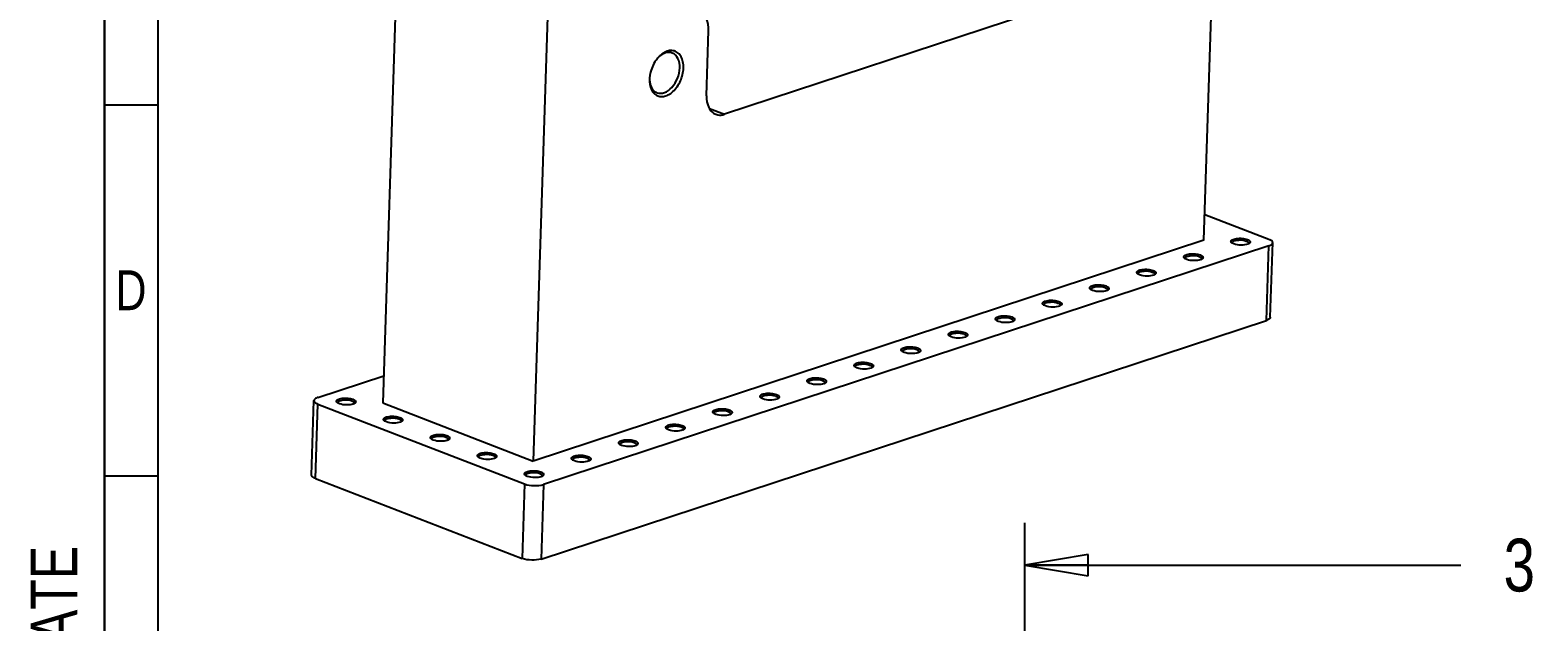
# Model space of a CAD drawing. Header units: inches. Extents: x 0.1 to 16.4, y 0 to 11.6.
# Drawn here: x 0.055 to 4.48, y 6.593 to 8.344 of the extents above; entities that cross this region are included whole.
import ezdxf

# ---------------------------------------------------------------- set-up
doc = ezdxf.new("R2010")
doc.units = ezdxf.units.IN
doc.header["$LTSCALE"] = 0.909449
doc.header["$MEASUREMENT"] = 0
doc.layers.get('0').update_dxf_attribs({"linetype": 'CONTINUOUS'})
doc.styles.get("Standard").update_dxf_attribs({"font": 'txt', "width": 0.8})
doc.dimstyles.new('DIMSTYLE_1', dxfattribs={"dimtxt": 0.15625, "dimasz": 0.1875, "dimexe": 0.125, "dimexo": 0.0625, "dimgap": 0.078125, "dimtad": 0, "dimtih": 1, "dimtoh": 1, "dimlfac": 5, "dimzin": 4, "dimdsep": 46, "dimtxsty": 'Standard', "dimblk": 'CLOSED', "dimblk1": 'CLOSED', "dimblk2": 'CLOSED', "dimcen": 0.09, "dimadec": 0, "dimazin": 0, "dimtp": 0.01, "dimtm": 0.01, "dimtfac": 1, "dimtofl": 0, "dimtmove": 0, "dimatfit": 3, "dimldrblk": 'CLOSED', "dimfxl": 1, "dimtolj": 1, "dimtzin": 4, "dimarcsym": 0})

# ---------------------------------------------------------------- blocks, each defined once
blk = doc.blocks.new('_CLOSED')
at = {"color": 0, "linetype": 'ByBlock'}
for p, q in [((0, 0), (-1, 0.167)), ((-1, 0.167), (-1, -0.167)), ((-1, -0.167), (0, 0)), ((-1, 0), (0, 0))]:
    blk.add_line(p, q, dxfattribs=at)
blk = doc.blocks.new('*D23')
at = {"color": 2, "linetype": 'Continuous', "transparency": 16777216}
for p, q in [((2.9977, 2.6587), (2.9977, 6.8841)), ((6.108, 2.6587), (6.108, 6.8841)), ((2.9977, 6.7591), (4.2872, 6.7591)), ((6.108, 6.7591), (4.8185, 6.7591))]:
    blk.add_line(p, q, dxfattribs=at)
at = {"color": 2, "linetype": 'Continuous', "transparency": 16777216, "xscale": 0.1875, "yscale": 0.1875, "zscale": 0.1875, "rotation": 180}
blk.add_blockref('_CLOSED', (2.9977, 6.7591), dxfattribs=at)
at = {"color": 2, "linetype": 'Continuous', "transparency": 16777216, "xscale": 0.1875, "yscale": 0.1875, "zscale": 0.1875}
blk.add_blockref('_CLOSED', (6.108, 6.7591), dxfattribs=at)
at = {"color": 2, "linetype": 'Continuous', "transparency": 16777216, "insert": (4.5529, 6.8373), "char_height": 0.15625, "width": 0.375, "attachment_point": 2, "line_spacing_factor": 0.9}
blk.add_mtext('395', dxfattribs=at)
blk = doc.blocks.new('*T35')
at = {"color": 2, "linetype": 'Continuous'}
for p, q in [((0, 0), (0.1575, 0)), ((0, 0), (0, -10.9843)), ((0.1575, 0), (0.1575, -10.9843)), ((0, -1.0984), (0.1575, -1.0984)), ((0, -2.1969), (0.1575, -2.1969)), ((0, -3.2953), (0.1575, -3.2953)), ((0, -4.3937), (0.1575, -4.3937)), ((0, -5.4921), (0.1575, -5.4921)), ((0, -6.5906), (0.1575, -6.5906)), ((0, -7.689), (0.1575, -7.689)), ((0, -8.7874), (0.1575, -8.7874)), ((0, -9.8858), (0.1575, -9.8858)), ((0, -10.9843), (0.1575, -10.9843))]:
    blk.add_line(p, q, dxfattribs=at)
at = {"color": 2, "linetype": 'Continuous', "char_height": 0.1181, "width": 0.188976, "attachment_point": 2, "line_spacing_factor": 0.9}
for s, insert in [('A', (0.0787, -0.4902)), ('B', (0.0787, -1.5886)), ('C', (0.0787, -2.687)), ('D', (0.0787, -3.7854)), ('E', (0.0787, -4.8839)), ('F', (0.0787, -5.9823)), ('G', (0.0787, -7.0807)), ('H', (0.0787, -8.1791)), ('J', (0.0787, -9.2776)), ('K', (0.0787, -10.376))]:
    blk.add_mtext(s, dxfattribs=dict(at, insert=insert))

msp = doc.modelspace()

# ---------------------------------------------------------------- linework, layer by layer
at = {"color": 7, "linetype": 'Continuous'}
for p, q in [((0.2756, 0.4331), (0.2756, 11.4173)), ((3.527, 7.7206), (3.6237, 10.7411)), ((1.1956, 10.2599), (1.0988, 7.2393)), ((1.6403, 10.0879), (1.5436, 7.0673)), ((3.0153, 8.3919), (2.1096, 8.0936)), ((2.0563, 8.1488), (2.0624, 8.3415)), ((1.8877, 8.1977), (1.8877, 8.1953)), ((2.065, 8.1109), (2.1096, 8.0936)), ((3.5294, 7.7974), (3.719, 7.7241)), ((3.527, 7.7206), (1.5436, 7.0673)), ((3.7189, 7.7042), (1.574, 6.9977)), ((3.6116, 7.7117), (3.6098, 7.7129)), ((3.6154, 7.7099), (3.6116, 7.7117)), ((3.6615, 7.7118), (3.6587, 7.71)), ((3.7119, 7.4837), (3.7189, 7.7042)), ((3.7234, 7.4932), (3.7305, 7.7137)), ((3.4723, 7.6658), (3.4705, 7.6671)), ((3.4762, 7.664), (3.4723, 7.6658)), ((3.5223, 7.6659), (3.5194, 7.6641)), ((3.333, 7.62), (3.3312, 7.6212)), ((3.3369, 7.6181), (3.333, 7.62)), ((3.383, 7.62), (3.3801, 7.6183)), ((3.1937, 7.5741), (3.192, 7.5753)), ((3.1976, 7.5723), (3.1937, 7.5741)), ((3.2437, 7.5742), (3.2408, 7.5724)), ((3.0544, 7.5282), (3.0527, 7.5294)), ((3.0583, 7.5264), (3.0544, 7.5282)), ((3.1044, 7.5283), (3.1016, 7.5265)), ((1.5669, 6.7772), (3.7119, 7.4837)), ((2.9152, 7.4824), (2.9134, 7.4836)), ((2.919, 7.4805), (2.9152, 7.4824)), ((2.9651, 7.4824), (2.9623, 7.4806)), ((2.7759, 7.4365), (2.7741, 7.4377)), ((2.7797, 7.4346), (2.7759, 7.4365)), ((2.8258, 7.4365), (2.823, 7.4348)), ((2.6366, 7.3906), (2.6348, 7.3918)), ((2.6405, 7.3888), (2.6366, 7.3906)), ((2.6866, 7.3907), (2.6837, 7.3889)), ((2.4973, 7.3447), (2.4955, 7.3459)), ((0.9069, 7.2557), (1.1014, 7.3198)), ((2.5012, 7.3429), (2.4973, 7.3447)), ((2.5473, 7.3448), (2.5444, 7.343)), ((2.358, 7.2989), (2.3563, 7.3001)), ((2.3619, 7.297), (2.358, 7.2989)), ((2.408, 7.2989), (2.4051, 7.2972)), ((0.8883, 7.0258), (0.8953, 7.2462)), ((0.8998, 7.0153), (0.9068, 7.2358)), ((0.9068, 7.2358), (1.5183, 6.9993)), ((0.9664, 7.2386), (0.9646, 7.2398)), ((0.9703, 7.2368), (0.9664, 7.2386)), ((1.0164, 7.2387), (1.0135, 7.2369)), ((1.0988, 7.2393), (1.5436, 7.0673)), ((2.2187, 7.253), (2.217, 7.2542)), ((2.2226, 7.2512), (2.2187, 7.253)), ((2.2687, 7.253), (2.2659, 7.2513)), ((1.1054, 7.1849), (1.1036, 7.1861)), ((1.1093, 7.183), (1.1054, 7.1849)), ((1.1554, 7.1849), (1.1525, 7.1832)), ((2.0795, 7.2071), (2.0777, 7.2083)), ((2.0833, 7.2053), (2.0795, 7.2071)), ((2.1294, 7.2072), (2.1266, 7.2054)), ((1.2444, 7.1311), (1.2426, 7.1323)), ((1.2482, 7.1293), (1.2444, 7.1311)), ((1.2943, 7.1312), (1.2915, 7.1294)), ((1.9402, 7.1613), (1.9384, 7.1625)), ((1.944, 7.1594), (1.9402, 7.1613)), ((1.9901, 7.1613), (1.9873, 7.1595)), ((1.8009, 7.1154), (1.7991, 7.1166)), ((1.8048, 7.1135), (1.8009, 7.1154)), ((1.8509, 7.1154), (1.848, 7.1137)), ((1.3834, 7.0774), (1.3816, 7.0786)), ((1.3872, 7.0755), (1.3834, 7.0774)), ((1.4333, 7.0774), (1.4305, 7.0757)), ((1.6616, 7.0695), (1.6598, 7.0707)), ((1.6655, 7.0677), (1.6616, 7.0695)), ((1.7116, 7.0696), (1.7087, 7.0678)), ((0.8998, 7.0153), (1.5113, 6.7788)), ((1.5183, 6.9993), (1.5113, 6.7788)), ((1.5223, 7.0236), (1.5206, 7.0248)), ((1.5262, 7.0218), (1.5223, 7.0236)), ((1.574, 6.9977), (1.5669, 6.7772)), ((1.5723, 7.0237), (1.5694, 7.0219))]:
    msp.add_line(p, q, dxfattribs=at)
for centre, radius, start, end in [((1.9824, 8.2001), 0.0927, 139.616, 144.8909), ((1.9783, 8.2036), 0.0873, 137.9493, 139.5834), ((1.9736, 8.2079), 0.0809, 132.4906, 138.0014), ((1.9753, 8.1949), 0.0876, 177.7286, 178.1659), ((1.9765, 8.1949), 0.0888, 177.0407, 177.728), ((3.6168, 7.7217), 0.0112, 227.4488, 231.5052), ((3.649, 7.7301), 0.0222, 292.924, 295.6985), ((3.4775, 7.6758), 0.0112, 227.4488, 231.5052), ((3.5098, 7.6842), 0.0222, 292.924, 295.6985), ((3.3382, 7.63), 0.0112, 227.4488, 231.5052), ((3.3705, 7.6383), 0.0222, 292.924, 295.6985), ((3.1989, 7.5841), 0.0112, 227.4488, 231.5052), ((3.2312, 7.5924), 0.0222, 292.924, 295.6985), ((3.0596, 7.5382), 0.0112, 227.4488, 231.5052), ((3.0919, 7.5466), 0.0222, 292.924, 295.6985), ((2.9204, 7.4923), 0.0112, 227.4488, 231.5052), ((2.9526, 7.5007), 0.0222, 292.924, 295.6985), ((2.7811, 7.4465), 0.0112, 227.4488, 231.5052), ((2.8133, 7.4548), 0.0222, 292.924, 295.6985), ((2.6418, 7.4006), 0.0112, 227.4488, 231.5052), ((2.5025, 7.3547), 0.0112, 227.4488, 231.5052), ((2.6741, 7.409), 0.0222, 292.924, 295.6985), ((2.5348, 7.3631), 0.0222, 292.924, 295.6985), ((2.3632, 7.3088), 0.0112, 227.4488, 231.5052), ((2.3955, 7.3172), 0.0222, 292.924, 295.6985), ((0.9716, 7.2486), 0.0112, 227.4488, 231.5052), ((1.0039, 7.257), 0.0222, 292.924, 295.6985), ((2.224, 7.263), 0.0112, 227.4488, 231.5052), ((2.2562, 7.2713), 0.0222, 292.924, 295.6985), ((1.1106, 7.1949), 0.0112, 227.4488, 231.5052), ((1.1429, 7.2032), 0.0222, 292.924, 295.6985), ((2.0847, 7.2171), 0.0112, 227.4488, 231.5052), ((2.1169, 7.2255), 0.0222, 292.924, 295.6985), ((1.2496, 7.1411), 0.0112, 227.4488, 231.5052), ((1.2818, 7.1495), 0.0222, 292.924, 295.6985), ((1.9454, 7.1712), 0.0112, 227.4488, 231.5052), ((1.9776, 7.1796), 0.0222, 292.924, 295.6985), ((1.8061, 7.1254), 0.0112, 227.4488, 231.5052), ((1.8384, 7.1337), 0.0222, 292.924, 295.6985), ((1.3886, 7.0874), 0.0112, 227.4488, 231.5052), ((1.4208, 7.0957), 0.0222, 292.924, 295.6985), ((1.6668, 7.0795), 0.0112, 227.4488, 231.5052), ((1.6991, 7.0878), 0.0222, 292.924, 295.6985), ((1.5275, 7.0336), 0.0112, 227.4488, 231.5052), ((1.5598, 7.042), 0.0222, 292.924, 295.6985)]:
    msp.add_arc(centre, radius, start, end, dxfattribs=at)
for points, knots in [([(2.0624, 8.3415), (2.0628, 8.3534), (2.0603, 8.3712), (2.0479, 8.3893), (2.0395, 8.3949), (2.0351, 8.3966)], [0, 0, 0, 0, 0.550557, 0.784541, 1, 1, 1, 1]), ([(1.9471, 8.2821), (1.9447, 8.2817), (1.9343, 8.2792), (1.925, 8.2731), (1.919, 8.2675)], [0, 0, 0, 0, 0.228856, 1, 1, 1, 1]), ([(1.955, 8.2751), (1.9498, 8.2772), (1.9367, 8.2777), (1.9256, 8.2717), (1.9203, 8.2678)], [0, 0, 0, 0, 0.461583, 1, 1, 1, 1]), ([(1.9769, 8.2311), (1.9772, 8.2406), (1.9751, 8.2584), (1.9622, 8.2724), (1.955, 8.2751)], [0, 0, 0, 0, 0.554958, 1, 1, 1, 1]), ([(1.988, 8.2307), (1.9882, 8.2368), (1.9874, 8.2482), (1.9822, 8.2637), (1.9732, 8.2755), (1.9649, 8.2801), (1.9606, 8.2813)], [0, 0, 0, 0, 0.2925, 0.553763, 0.785201, 1, 1, 1, 1]), ([(1.9066, 8.2534), (1.8983, 8.2416), (1.8905, 8.2232), (1.888, 8.2042), (1.8878, 8.1994)], [0, 0, 0, 0, 0.754118, 1, 1, 1, 1]), ([(1.9034, 8.1534), (1.9068, 8.1506), (1.915, 8.1462), (1.9293, 8.1456), (1.9439, 8.1507), (1.963, 8.1648), (1.9812, 8.1917), (1.9876, 8.2176), (1.988, 8.2307)], [0, 0, 0, 0, 0.096828, 0.195937, 0.305865, 0.43013, 0.711415, 1, 1, 1, 1]), ([(1.9096, 8.1576), (1.9164, 8.155), (1.9343, 8.1562), (1.9559, 8.1735), (1.9718, 8.1995), (1.9765, 8.2205), (1.9769, 8.2311)], [0, 0, 0, 0, 0.195557, 0.436849, 0.717429, 1, 1, 1, 1]), ([(1.8877, 8.1953), (1.8877, 8.191), (1.8887, 8.176), (1.8952, 8.1604), (1.9034, 8.1534)], [0, 0, 0, 0, 0.285477, 1, 1, 1, 1]), ([(1.8893, 8.1843), (1.8907, 8.1783), (1.8951, 8.1672), (1.9046, 8.1596), (1.9096, 8.1576)], [0, 0, 0, 0, 0.535619, 1, 1, 1, 1]), ([(2.0563, 8.1488), (2.0559, 8.1369), (2.0584, 8.1191), (2.0708, 8.1009), (2.0792, 8.0954), (2.0836, 8.0937)], [0, 0, 0, 0, 0.550557, 0.784541, 1, 1, 1, 1]), ([(2.0836, 8.0937), (2.0855, 8.0929), (2.094, 8.0905), (2.1033, 8.0916), (2.1096, 8.0936)], [0, 0, 0, 0, 0.240614, 1, 1, 1, 1]), ([(3.6073, 7.7164), (3.607, 7.7174), (3.6077, 7.7201), (3.6114, 7.7227), (3.6168, 7.7248), (3.6267, 7.7268), (3.64, 7.7269), (3.6507, 7.725), (3.6556, 7.7231)], [0, 0, 0, 0, 0.05898, 0.138352, 0.249143, 0.387849, 0.707613, 1, 1, 1, 1]), ([(3.611, 7.7136), (3.611, 7.7145), (3.6117, 7.7157), (3.6126, 7.7166), (3.6128, 7.7168)], [0, 0, 0, 0, 0.708081, 1, 1, 1, 1]), ([(3.6128, 7.7168), (3.6148, 7.7185), (3.6209, 7.7206), (3.6343, 7.7222), (3.6457, 7.7212), (3.6526, 7.7185)], [0, 0, 0, 0, 0.190345, 0.455742, 1, 1, 1, 1]), ([(3.6577, 7.7096), (3.6513, 7.7069), (3.6367, 7.7056), (3.6223, 7.7072), (3.6154, 7.7099)], [0, 0, 0, 0, 0.486907, 1, 1, 1, 1]), ([(3.6526, 7.7185), (3.6537, 7.7181), (3.6566, 7.7168), (3.6598, 7.7142), (3.6598, 7.712)], [0, 0, 0, 0, 0.342434, 1, 1, 1, 1]), ([(3.6556, 7.7231), (3.6573, 7.7224), (3.6602, 7.721), (3.6635, 7.7182), (3.6641, 7.7143), (3.6625, 7.7125), (3.6615, 7.7118)], [0, 0, 0, 0, 0.345281, 0.59399, 0.78091, 1, 1, 1, 1]), ([(3.7189, 7.7042), (3.7206, 7.7047), (3.7251, 7.7064), (3.7304, 7.7103), (3.7305, 7.7137)], [0, 0, 0, 0, 0.34121, 1, 1, 1, 1]), ([(3.7305, 7.7137), (3.7305, 7.7146), (3.7297, 7.7175), (3.7255, 7.7212), (3.7214, 7.7231), (3.719, 7.7241)], [0, 0, 0, 0, 0.177244, 0.521281, 1, 1, 1, 1]), ([(3.468, 7.6705), (3.4677, 7.6715), (3.4684, 7.6742), (3.4721, 7.6769), (3.4775, 7.679), (3.4874, 7.6809), (3.5007, 7.681), (3.5115, 7.6791), (3.5163, 7.6772)], [0, 0, 0, 0, 0.05898, 0.138352, 0.249143, 0.387849, 0.707613, 1, 1, 1, 1]), ([(3.4717, 7.6677), (3.4717, 7.6686), (3.4724, 7.6698), (3.4733, 7.6707), (3.4736, 7.6709)], [0, 0, 0, 0, 0.708081, 1, 1, 1, 1]), ([(3.4736, 7.6709), (3.4756, 7.6726), (3.4816, 7.6747), (3.495, 7.6763), (3.5065, 7.6753), (3.5134, 7.6726)], [0, 0, 0, 0, 0.190345, 0.455742, 1, 1, 1, 1]), ([(3.5184, 7.6637), (3.512, 7.661), (3.4974, 7.6597), (3.483, 7.6614), (3.4762, 7.664)], [0, 0, 0, 0, 0.486907, 1, 1, 1, 1]), ([(3.5134, 7.6726), (3.5144, 7.6722), (3.5173, 7.671), (3.5206, 7.6683), (3.5205, 7.6662)], [0, 0, 0, 0, 0.342434, 1, 1, 1, 1]), ([(3.5163, 7.6772), (3.518, 7.6765), (3.5209, 7.6752), (3.5243, 7.6723), (3.5248, 7.6684), (3.5232, 7.6666), (3.5223, 7.6659)], [0, 0, 0, 0, 0.345281, 0.59399, 0.78091, 1, 1, 1, 1]), ([(3.3287, 7.6247), (3.3285, 7.6257), (3.3291, 7.6283), (3.3328, 7.631), (3.3382, 7.6331), (3.3481, 7.635), (3.3614, 7.6351), (3.3722, 7.6332), (3.377, 7.6313)], [0, 0, 0, 0, 0.05898, 0.138352, 0.249143, 0.387849, 0.707613, 1, 1, 1, 1]), ([(3.3324, 7.6218), (3.3324, 7.6227), (3.3331, 7.624), (3.334, 7.6248), (3.3343, 7.625)], [0, 0, 0, 0, 0.708081, 1, 1, 1, 1]), ([(3.3343, 7.625), (3.3363, 7.6267), (3.3424, 7.6289), (3.3558, 7.6305), (3.3672, 7.6294), (3.3741, 7.6268)], [0, 0, 0, 0, 0.190345, 0.455742, 1, 1, 1, 1]), ([(3.3791, 7.6178), (3.3727, 7.6151), (3.3581, 7.6138), (3.3437, 7.6155), (3.3369, 7.6181)], [0, 0, 0, 0, 0.486907, 1, 1, 1, 1]), ([(3.3741, 7.6268), (3.3751, 7.6264), (3.378, 7.6251), (3.3813, 7.6224), (3.3812, 7.6203)], [0, 0, 0, 0, 0.342434, 1, 1, 1, 1]), ([(3.377, 7.6313), (3.3787, 7.6307), (3.3816, 7.6293), (3.385, 7.6264), (3.3856, 7.6225), (3.3839, 7.6208), (3.383, 7.62)], [0, 0, 0, 0, 0.345281, 0.59399, 0.78091, 1, 1, 1, 1]), ([(3.1894, 7.5788), (3.1892, 7.5798), (3.1898, 7.5825), (3.1935, 7.5851), (3.1989, 7.5872), (3.2088, 7.5892), (3.2221, 7.5893), (3.2329, 7.5873), (3.2377, 7.5855)], [0, 0, 0, 0, 0.05898, 0.138352, 0.249143, 0.387849, 0.707613, 1, 1, 1, 1]), ([(3.1931, 7.576), (3.1932, 7.5769), (3.1938, 7.5781), (3.1947, 7.5789), (3.195, 7.5792)], [0, 0, 0, 0, 0.708081, 1, 1, 1, 1]), ([(3.195, 7.5792), (3.197, 7.5808), (3.2031, 7.583), (3.2165, 7.5846), (3.2279, 7.5836), (3.2348, 7.5809)], [0, 0, 0, 0, 0.190345, 0.455742, 1, 1, 1, 1]), ([(3.2399, 7.572), (3.2335, 7.5692), (3.2188, 7.568), (3.2044, 7.5696), (3.1976, 7.5723)], [0, 0, 0, 0, 0.486907, 1, 1, 1, 1]), ([(3.2348, 7.5809), (3.2359, 7.5805), (3.2387, 7.5792), (3.242, 7.5766), (3.2419, 7.5744)], [0, 0, 0, 0, 0.342434, 1, 1, 1, 1]), ([(3.2377, 7.5855), (3.2394, 7.5848), (3.2423, 7.5834), (3.2457, 7.5806), (3.2463, 7.5767), (3.2446, 7.5749), (3.2437, 7.5742)], [0, 0, 0, 0, 0.345281, 0.59399, 0.78091, 1, 1, 1, 1]), ([(3.0501, 7.5329), (3.0499, 7.5339), (3.0506, 7.5366), (3.0543, 7.5392), (3.0597, 7.5413), (3.0696, 7.5433), (3.0828, 7.5434), (3.0936, 7.5415), (3.0984, 7.5396)], [0, 0, 0, 0, 0.05898, 0.138352, 0.249143, 0.387849, 0.707613, 1, 1, 1, 1]), ([(3.0539, 7.5301), (3.0539, 7.531), (3.0545, 7.5322), (3.0554, 7.5331), (3.0557, 7.5333)], [0, 0, 0, 0, 0.708081, 1, 1, 1, 1]), ([(3.0557, 7.5333), (3.0577, 7.535), (3.0638, 7.5371), (3.0772, 7.5387), (3.0886, 7.5377), (3.0955, 7.535)], [0, 0, 0, 0, 0.190345, 0.455742, 1, 1, 1, 1]), ([(3.1006, 7.5261), (3.0942, 7.5234), (3.0796, 7.5221), (3.0651, 7.5238), (3.0583, 7.5264)], [0, 0, 0, 0, 0.486907, 1, 1, 1, 1]), ([(3.0955, 7.535), (3.0966, 7.5346), (3.0994, 7.5334), (3.1027, 7.5307), (3.1026, 7.5285)], [0, 0, 0, 0, 0.342434, 1, 1, 1, 1]), ([(3.0984, 7.5396), (3.1002, 7.5389), (3.103, 7.5375), (3.1064, 7.5347), (3.107, 7.5308), (3.1053, 7.529), (3.1044, 7.5283)], [0, 0, 0, 0, 0.345281, 0.59399, 0.78091, 1, 1, 1, 1]), ([(2.9109, 7.487), (2.9106, 7.4881), (2.9113, 7.4907), (2.915, 7.4934), (2.9204, 7.4955), (2.9303, 7.4974), (2.9436, 7.4975), (2.9543, 7.4956), (2.9591, 7.4937)], [0, 0, 0, 0, 0.05898, 0.138352, 0.249143, 0.387849, 0.707613, 1, 1, 1, 1]), ([(2.9146, 7.4842), (2.9146, 7.4851), (2.9152, 7.4863), (2.9162, 7.4872), (2.9164, 7.4874)], [0, 0, 0, 0, 0.708081, 1, 1, 1, 1]), ([(2.9164, 7.4874), (2.9184, 7.4891), (2.9245, 7.4912), (2.9379, 7.4929), (2.9493, 7.4918), (2.9562, 7.4891)], [0, 0, 0, 0, 0.190345, 0.455742, 1, 1, 1, 1]), ([(2.9613, 7.4802), (2.9549, 7.4775), (2.9403, 7.4762), (2.9259, 7.4779), (2.919, 7.4805)], [0, 0, 0, 0, 0.486907, 1, 1, 1, 1]), ([(2.9562, 7.4891), (2.9573, 7.4887), (2.9601, 7.4875), (2.9634, 7.4848), (2.9634, 7.4827)], [0, 0, 0, 0, 0.342434, 1, 1, 1, 1]), ([(2.9591, 7.4937), (2.9609, 7.4931), (2.9638, 7.4917), (2.9671, 7.4888), (2.9677, 7.4849), (2.966, 7.4831), (2.9651, 7.4824)], [0, 0, 0, 0, 0.345281, 0.59399, 0.78091, 1, 1, 1, 1]), ([(3.7234, 7.4932), (3.7234, 7.4922), (3.7225, 7.4895), (3.7182, 7.4861), (3.7143, 7.4845), (3.7119, 7.4837)], [0, 0, 0, 0, 0.17903, 0.523345, 1, 1, 1, 1]), ([(2.7716, 7.4412), (2.7713, 7.4422), (2.772, 7.4448), (2.7757, 7.4475), (2.7811, 7.4496), (2.791, 7.4515), (2.8043, 7.4517), (2.8151, 7.4497), (2.8199, 7.4479)], [0, 0, 0, 0, 0.05898, 0.138352, 0.249143, 0.387849, 0.707613, 1, 1, 1, 1]), ([(2.7753, 7.4384), (2.7753, 7.4392), (2.776, 7.4405), (2.7769, 7.4413), (2.7772, 7.4416)], [0, 0, 0, 0, 0.708081, 1, 1, 1, 1]), ([(2.7772, 7.4416), (2.7791, 7.4432), (2.7852, 7.4454), (2.7986, 7.447), (2.81, 7.4459), (2.817, 7.4433)], [0, 0, 0, 0, 0.190345, 0.455742, 1, 1, 1, 1]), ([(2.822, 7.4343), (2.8156, 7.4316), (2.801, 7.4304), (2.7866, 7.432), (2.7797, 7.4346)], [0, 0, 0, 0, 0.486907, 1, 1, 1, 1]), ([(2.817, 7.4433), (2.818, 7.4429), (2.8209, 7.4416), (2.8242, 7.439), (2.8241, 7.4368)], [0, 0, 0, 0, 0.342434, 1, 1, 1, 1]), ([(2.8199, 7.4479), (2.8216, 7.4472), (2.8245, 7.4458), (2.8278, 7.4429), (2.8284, 7.4391), (2.8268, 7.4373), (2.8258, 7.4365)], [0, 0, 0, 0, 0.345281, 0.59399, 0.78091, 1, 1, 1, 1]), ([(2.6323, 7.3953), (2.632, 7.3963), (2.6327, 7.399), (2.6364, 7.4016), (2.6418, 7.4037), (2.6517, 7.4057), (2.665, 7.4058), (2.6758, 7.4038), (2.6806, 7.402)], [0, 0, 0, 0, 0.05898, 0.138352, 0.249143, 0.387849, 0.707613, 1, 1, 1, 1]), ([(2.636, 7.3925), (2.636, 7.3934), (2.6367, 7.3946), (2.6376, 7.3955), (2.6379, 7.3957)], [0, 0, 0, 0, 0.708081, 1, 1, 1, 1]), ([(2.6379, 7.3957), (2.6399, 7.3973), (2.6459, 7.3995), (2.6593, 7.4011), (2.6708, 7.4001), (2.6777, 7.3974)], [0, 0, 0, 0, 0.190345, 0.455742, 1, 1, 1, 1]), ([(2.6777, 7.3974), (2.6787, 7.397), (2.6816, 7.3957), (2.6849, 7.3931), (2.6848, 7.3909)], [0, 0, 0, 0, 0.342434, 1, 1, 1, 1]), ([(2.6806, 7.402), (2.6823, 7.4013), (2.6852, 7.3999), (2.6886, 7.3971), (2.6891, 7.3932), (2.6875, 7.3914), (2.6866, 7.3907)], [0, 0, 0, 0, 0.345281, 0.59399, 0.78091, 1, 1, 1, 1]), ([(2.493, 7.3494), (2.4928, 7.3504), (2.4934, 7.3531), (2.4971, 7.3558), (2.5025, 7.3579), (2.5124, 7.3598), (2.5257, 7.3599), (2.5365, 7.358), (2.5413, 7.3561)], [0, 0, 0, 0, 0.05898, 0.138352, 0.249143, 0.387849, 0.707613, 1, 1, 1, 1]), ([(2.4967, 7.3466), (2.4967, 7.3475), (2.4974, 7.3487), (2.4983, 7.3496), (2.4986, 7.3498)], [0, 0, 0, 0, 0.708081, 1, 1, 1, 1]), ([(2.4986, 7.3498), (2.5006, 7.3515), (2.5067, 7.3536), (2.5201, 7.3552), (2.5315, 7.3542), (2.5384, 7.3515)], [0, 0, 0, 0, 0.190345, 0.455742, 1, 1, 1, 1]), ([(2.5384, 7.3515), (2.5394, 7.3511), (2.5423, 7.3499), (2.5456, 7.3472), (2.5455, 7.3451)], [0, 0, 0, 0, 0.342434, 1, 1, 1, 1]), ([(2.5413, 7.3561), (2.543, 7.3554), (2.5459, 7.354), (2.5493, 7.3512), (2.5499, 7.3473), (2.5482, 7.3455), (2.5473, 7.3448)], [0, 0, 0, 0, 0.345281, 0.59399, 0.78091, 1, 1, 1, 1]), ([(2.6827, 7.3885), (2.6763, 7.3858), (2.6617, 7.3845), (2.6473, 7.3861), (2.6405, 7.3888)], [0, 0, 0, 0, 0.486907, 1, 1, 1, 1]), ([(2.3537, 7.3036), (2.3535, 7.3046), (2.3541, 7.3072), (2.3578, 7.3099), (2.3632, 7.312), (2.3731, 7.3139), (2.3864, 7.314), (2.3972, 7.3121), (2.402, 7.3102)], [0, 0, 0, 0, 0.05898, 0.138352, 0.249143, 0.387849, 0.707613, 1, 1, 1, 1]), ([(2.3574, 7.3007), (2.3575, 7.3016), (2.3581, 7.3029), (2.359, 7.3037), (2.3593, 7.3039)], [0, 0, 0, 0, 0.708081, 1, 1, 1, 1]), ([(2.3593, 7.3039), (2.3613, 7.3056), (2.3674, 7.3078), (2.3808, 7.3094), (2.3922, 7.3083), (2.3991, 7.3056)], [0, 0, 0, 0, 0.190345, 0.455742, 1, 1, 1, 1]), ([(2.3991, 7.3056), (2.4002, 7.3052), (2.403, 7.304), (2.4063, 7.3013), (2.4062, 7.2992)], [0, 0, 0, 0, 0.342434, 1, 1, 1, 1]), ([(2.402, 7.3102), (2.4037, 7.3096), (2.4066, 7.3082), (2.41, 7.3053), (2.4106, 7.3014), (2.4089, 7.2997), (2.408, 7.2989)], [0, 0, 0, 0, 0.345281, 0.59399, 0.78091, 1, 1, 1, 1]), ([(2.5434, 7.3426), (2.537, 7.3399), (2.5224, 7.3386), (2.508, 7.3403), (2.5012, 7.3429)], [0, 0, 0, 0, 0.486907, 1, 1, 1, 1]), ([(2.2144, 7.2577), (2.2142, 7.2587), (2.2149, 7.2613), (2.2186, 7.264), (2.224, 7.2661), (2.2339, 7.268), (2.2472, 7.2682), (2.2579, 7.2662), (2.2627, 7.2644)], [0, 0, 0, 0, 0.05898, 0.138352, 0.249143, 0.387849, 0.707613, 1, 1, 1, 1]), ([(2.2182, 7.2549), (2.2182, 7.2558), (2.2188, 7.257), (2.2197, 7.2578), (2.22, 7.2581)], [0, 0, 0, 0, 0.708081, 1, 1, 1, 1]), ([(2.22, 7.2581), (2.222, 7.2597), (2.2281, 7.2619), (2.2415, 7.2635), (2.2529, 7.2624), (2.2598, 7.2598)], [0, 0, 0, 0, 0.190345, 0.455742, 1, 1, 1, 1]), ([(2.2598, 7.2598), (2.2609, 7.2594), (2.2637, 7.2581), (2.267, 7.2555), (2.2669, 7.2533)], [0, 0, 0, 0, 0.342434, 1, 1, 1, 1]), ([(2.2627, 7.2644), (2.2645, 7.2637), (2.2673, 7.2623), (2.2707, 7.2594), (2.2713, 7.2556), (2.2696, 7.2538), (2.2687, 7.253)], [0, 0, 0, 0, 0.345281, 0.59399, 0.78091, 1, 1, 1, 1]), ([(2.4042, 7.2967), (2.3978, 7.294), (2.3831, 7.2927), (2.3687, 7.2944), (2.3619, 7.297)], [0, 0, 0, 0, 0.486907, 1, 1, 1, 1]), ([(0.9069, 7.2557), (0.9052, 7.2552), (0.9007, 7.2535), (0.8954, 7.2496), (0.8953, 7.2462)], [0, 0, 0, 0, 0.34121, 1, 1, 1, 1]), ([(0.8953, 7.2462), (0.8953, 7.2453), (0.8961, 7.2424), (0.9004, 7.2387), (0.9044, 7.2367), (0.9068, 7.2358)], [0, 0, 0, 0, 0.177244, 0.521281, 1, 1, 1, 1]), ([(0.9621, 7.2433), (0.9619, 7.2443), (0.9625, 7.247), (0.9662, 7.2496), (0.9716, 7.2517), (0.9815, 7.2537), (0.9948, 7.2538), (1.0056, 7.2519), (1.0104, 7.25)], [0, 0, 0, 0, 0.05898, 0.138352, 0.249143, 0.387849, 0.707613, 1, 1, 1, 1]), ([(0.9658, 7.2405), (0.9658, 7.2414), (0.9665, 7.2426), (0.9674, 7.2435), (0.9677, 7.2437)], [0, 0, 0, 0, 0.708081, 1, 1, 1, 1]), ([(0.9677, 7.2437), (0.9697, 7.2454), (0.9758, 7.2475), (0.9892, 7.2491), (1.0006, 7.2481), (1.0075, 7.2454)], [0, 0, 0, 0, 0.190345, 0.455742, 1, 1, 1, 1]), ([(1.0125, 7.2365), (1.0061, 7.2338), (0.9915, 7.2325), (0.9771, 7.2341), (0.9703, 7.2368)], [0, 0, 0, 0, 0.486907, 1, 1, 1, 1]), ([(1.0075, 7.2454), (1.0085, 7.245), (1.0114, 7.2437), (1.0147, 7.2411), (1.0146, 7.2389)], [0, 0, 0, 0, 0.342434, 1, 1, 1, 1]), ([(1.0104, 7.25), (1.0121, 7.2493), (1.015, 7.2479), (1.0184, 7.2451), (1.019, 7.2412), (1.0173, 7.2394), (1.0164, 7.2387)], [0, 0, 0, 0, 0.345281, 0.59399, 0.78091, 1, 1, 1, 1]), ([(2.0752, 7.2118), (2.0749, 7.2128), (2.0756, 7.2155), (2.0793, 7.2181), (2.0847, 7.2202), (2.0946, 7.2222), (2.1079, 7.2223), (2.1186, 7.2204), (2.1234, 7.2185)], [0, 0, 0, 0, 0.05898, 0.138352, 0.249143, 0.387849, 0.707613, 1, 1, 1, 1]), ([(2.0807, 7.2122), (2.0827, 7.2139), (2.0888, 7.216), (2.1022, 7.2176), (2.1136, 7.2166), (2.1205, 7.2139)], [0, 0, 0, 0, 0.190345, 0.455742, 1, 1, 1, 1]), ([(2.1205, 7.2139), (2.1216, 7.2135), (2.1244, 7.2122), (2.1277, 7.2096), (2.1277, 7.2074)], [0, 0, 0, 0, 0.342434, 1, 1, 1, 1]), ([(2.1234, 7.2185), (2.1252, 7.2178), (2.1281, 7.2164), (2.1314, 7.2136), (2.132, 7.2097), (2.1304, 7.2079), (2.1294, 7.2072)], [0, 0, 0, 0, 0.345281, 0.59399, 0.78091, 1, 1, 1, 1]), ([(2.2649, 7.2508), (2.2585, 7.2481), (2.2439, 7.2469), (2.2294, 7.2485), (2.2226, 7.2512)], [0, 0, 0, 0, 0.486907, 1, 1, 1, 1]), ([(1.1011, 7.1896), (1.1008, 7.1906), (1.1015, 7.1932), (1.1052, 7.1959), (1.1106, 7.198), (1.1205, 7.1999), (1.1338, 7.2), (1.1446, 7.1981), (1.1494, 7.1963)], [0, 0, 0, 0, 0.05898, 0.138352, 0.249143, 0.387849, 0.707613, 1, 1, 1, 1]), ([(1.1048, 7.1868), (1.1048, 7.1876), (1.1055, 7.1889), (1.1064, 7.1897), (1.1067, 7.19)], [0, 0, 0, 0, 0.708081, 1, 1, 1, 1]), ([(1.1067, 7.19), (1.1086, 7.1916), (1.1147, 7.1938), (1.1281, 7.1954), (1.1396, 7.1943), (1.1465, 7.1917)], [0, 0, 0, 0, 0.190345, 0.455742, 1, 1, 1, 1]), ([(1.1515, 7.1827), (1.1451, 7.18), (1.1305, 7.1787), (1.1161, 7.1804), (1.1093, 7.183)], [0, 0, 0, 0, 0.486907, 1, 1, 1, 1]), ([(1.1465, 7.1917), (1.1475, 7.1913), (1.1504, 7.19), (1.1537, 7.1873), (1.1536, 7.1852)], [0, 0, 0, 0, 0.342434, 1, 1, 1, 1]), ([(1.1494, 7.1963), (1.1511, 7.1956), (1.154, 7.1942), (1.1574, 7.1913), (1.1579, 7.1874), (1.1563, 7.1857), (1.1554, 7.1849)], [0, 0, 0, 0, 0.345281, 0.59399, 0.78091, 1, 1, 1, 1]), ([(1.9359, 7.1659), (1.9356, 7.1669), (1.9363, 7.1696), (1.94, 7.1723), (1.9454, 7.1744), (1.9553, 7.1763), (1.9686, 7.1764), (1.9794, 7.1745), (1.9842, 7.1726)], [0, 0, 0, 0, 0.05898, 0.138352, 0.249143, 0.387849, 0.707613, 1, 1, 1, 1]), ([(1.9415, 7.1663), (1.9434, 7.168), (1.9495, 7.1701), (1.9629, 7.1717), (1.9744, 7.1707), (1.9813, 7.168)], [0, 0, 0, 0, 0.190345, 0.455742, 1, 1, 1, 1]), ([(1.9813, 7.168), (1.9823, 7.1676), (1.9852, 7.1664), (1.9885, 7.1637), (1.9884, 7.1616)], [0, 0, 0, 0, 0.342434, 1, 1, 1, 1]), ([(1.9842, 7.1726), (1.9859, 7.172), (1.9888, 7.1706), (1.9921, 7.1677), (1.9927, 7.1638), (1.9911, 7.162), (1.9901, 7.1613)], [0, 0, 0, 0, 0.345281, 0.59399, 0.78091, 1, 1, 1, 1]), ([(2.0789, 7.209), (2.0789, 7.2099), (2.0795, 7.2111), (2.0805, 7.212), (2.0807, 7.2122)], [0, 0, 0, 0, 0.708081, 1, 1, 1, 1]), ([(2.1256, 7.205), (2.1192, 7.2023), (2.1046, 7.201), (2.0902, 7.2026), (2.0833, 7.2053)], [0, 0, 0, 0, 0.486907, 1, 1, 1, 1]), ([(1.2401, 7.1358), (1.2398, 7.1368), (1.2405, 7.1395), (1.2442, 7.1421), (1.2496, 7.1442), (1.2595, 7.1462), (1.2728, 7.1463), (1.2835, 7.1444), (1.2883, 7.1425)], [0, 0, 0, 0, 0.05898, 0.138352, 0.249143, 0.387849, 0.707613, 1, 1, 1, 1]), ([(1.2438, 7.133), (1.2438, 7.1339), (1.2445, 7.1351), (1.2454, 7.136), (1.2456, 7.1362)], [0, 0, 0, 0, 0.708081, 1, 1, 1, 1]), ([(1.2456, 7.1362), (1.2476, 7.1379), (1.2537, 7.14), (1.2671, 7.1416), (1.2785, 7.1406), (1.2854, 7.1379)], [0, 0, 0, 0, 0.190345, 0.455742, 1, 1, 1, 1]), ([(1.2905, 7.129), (1.2841, 7.1263), (1.2695, 7.125), (1.2551, 7.1266), (1.2482, 7.1293)], [0, 0, 0, 0, 0.486907, 1, 1, 1, 1]), ([(1.2854, 7.1379), (1.2865, 7.1375), (1.2894, 7.1363), (1.2926, 7.1336), (1.2926, 7.1314)], [0, 0, 0, 0, 0.342434, 1, 1, 1, 1]), ([(1.2883, 7.1425), (1.2901, 7.1418), (1.293, 7.1404), (1.2963, 7.1376), (1.2969, 7.1337), (1.2953, 7.1319), (1.2943, 7.1312)], [0, 0, 0, 0, 0.345281, 0.59399, 0.78091, 1, 1, 1, 1]), ([(1.7966, 7.1201), (1.7964, 7.1211), (1.797, 7.1237), (1.8007, 7.1264), (1.8061, 7.1285), (1.816, 7.1304), (1.8293, 7.1305), (1.8401, 7.1286), (1.8449, 7.1268)], [0, 0, 0, 0, 0.05898, 0.138352, 0.249143, 0.387849, 0.707613, 1, 1, 1, 1]), ([(1.8022, 7.1205), (1.8042, 7.1221), (1.8102, 7.1243), (1.8236, 7.1259), (1.8351, 7.1248), (1.842, 7.1222)], [0, 0, 0, 0, 0.190345, 0.455742, 1, 1, 1, 1]), ([(1.8449, 7.1268), (1.8466, 7.1261), (1.8495, 7.1247), (1.8529, 7.1218), (1.8534, 7.1179), (1.8518, 7.1162), (1.8509, 7.1154)], [0, 0, 0, 0, 0.345281, 0.59399, 0.78091, 1, 1, 1, 1]), ([(1.9396, 7.1631), (1.9396, 7.164), (1.9403, 7.1652), (1.9412, 7.1661), (1.9415, 7.1663)], [0, 0, 0, 0, 0.708081, 1, 1, 1, 1]), ([(1.9863, 7.1591), (1.9799, 7.1564), (1.9653, 7.1551), (1.9509, 7.1568), (1.944, 7.1594)], [0, 0, 0, 0, 0.486907, 1, 1, 1, 1]), ([(1.379, 7.0821), (1.3788, 7.0831), (1.3795, 7.0857), (1.3832, 7.0884), (1.3886, 7.0905), (1.3985, 7.0924), (1.4118, 7.0925), (1.4225, 7.0906), (1.4273, 7.0888)], [0, 0, 0, 0, 0.05898, 0.138352, 0.249143, 0.387849, 0.707613, 1, 1, 1, 1]), ([(1.3828, 7.0793), (1.3828, 7.0801), (1.3834, 7.0814), (1.3843, 7.0822), (1.3846, 7.0825)], [0, 0, 0, 0, 0.708081, 1, 1, 1, 1]), ([(1.3846, 7.0825), (1.3866, 7.0841), (1.3927, 7.0863), (1.4061, 7.0879), (1.4175, 7.0868), (1.4244, 7.0842)], [0, 0, 0, 0, 0.190345, 0.455742, 1, 1, 1, 1]), ([(1.4244, 7.0842), (1.4255, 7.0838), (1.4283, 7.0825), (1.4316, 7.0799), (1.4316, 7.0777)], [0, 0, 0, 0, 0.342434, 1, 1, 1, 1]), ([(1.4273, 7.0888), (1.4291, 7.0881), (1.4319, 7.0867), (1.4353, 7.0838), (1.4359, 7.08), (1.4342, 7.0782), (1.4333, 7.0774)], [0, 0, 0, 0, 0.345281, 0.59399, 0.78091, 1, 1, 1, 1]), ([(1.6573, 7.0742), (1.6571, 7.0752), (1.6577, 7.0779), (1.6614, 7.0805), (1.6668, 7.0826), (1.6767, 7.0846), (1.69, 7.0847), (1.7008, 7.0827), (1.7056, 7.0809)], [0, 0, 0, 0, 0.05898, 0.138352, 0.249143, 0.387849, 0.707613, 1, 1, 1, 1]), ([(1.6629, 7.0746), (1.6649, 7.0762), (1.671, 7.0784), (1.6844, 7.08), (1.6958, 7.079), (1.7027, 7.0763)], [0, 0, 0, 0, 0.190345, 0.455742, 1, 1, 1, 1]), ([(1.7056, 7.0809), (1.7073, 7.0802), (1.7102, 7.0788), (1.7136, 7.076), (1.7142, 7.0721), (1.7125, 7.0703), (1.7116, 7.0696)], [0, 0, 0, 0, 0.345281, 0.59399, 0.78091, 1, 1, 1, 1]), ([(1.8003, 7.1173), (1.8003, 7.1181), (1.801, 7.1194), (1.8019, 7.1202), (1.8022, 7.1205)], [0, 0, 0, 0, 0.708081, 1, 1, 1, 1]), ([(1.847, 7.1132), (1.8406, 7.1105), (1.826, 7.1092), (1.8116, 7.1109), (1.8048, 7.1135)], [0, 0, 0, 0, 0.486907, 1, 1, 1, 1]), ([(1.842, 7.1222), (1.843, 7.1218), (1.8459, 7.1205), (1.8492, 7.1178), (1.8491, 7.1157)], [0, 0, 0, 0, 0.342434, 1, 1, 1, 1]), ([(1.4295, 7.0752), (1.4231, 7.0725), (1.4085, 7.0713), (1.394, 7.0729), (1.3872, 7.0755)], [0, 0, 0, 0, 0.486907, 1, 1, 1, 1]), ([(1.518, 7.0283), (1.5178, 7.0293), (1.5184, 7.032), (1.5222, 7.0346), (1.5275, 7.0367), (1.5374, 7.0387), (1.5507, 7.0388), (1.5615, 7.0369), (1.5663, 7.035)], [0, 0, 0, 0, 0.05898, 0.138352, 0.249143, 0.387849, 0.707613, 1, 1, 1, 1]), ([(1.661, 7.0714), (1.6611, 7.0723), (1.6617, 7.0735), (1.6626, 7.0743), (1.6629, 7.0746)], [0, 0, 0, 0, 0.708081, 1, 1, 1, 1]), ([(1.7077, 7.0674), (1.7013, 7.0646), (1.6867, 7.0634), (1.6723, 7.065), (1.6655, 7.0677)], [0, 0, 0, 0, 0.486907, 1, 1, 1, 1]), ([(1.7027, 7.0763), (1.7037, 7.0759), (1.7066, 7.0746), (1.7099, 7.072), (1.7098, 7.0698)], [0, 0, 0, 0, 0.342434, 1, 1, 1, 1]), ([(0.8998, 7.0153), (0.8981, 7.016), (0.8935, 7.018), (0.8882, 7.0223), (0.8883, 7.0258)], [0, 0, 0, 0, 0.342926, 1, 1, 1, 1]), ([(1.5183, 6.9993), (1.5271, 6.9959), (1.546, 6.9934), (1.5651, 6.9948), (1.574, 6.9977)], [0, 0, 0, 0, 0.501832, 1, 1, 1, 1]), ([(1.5217, 7.0255), (1.5218, 7.0264), (1.5224, 7.0276), (1.5233, 7.0285), (1.5236, 7.0287)], [0, 0, 0, 0, 0.708081, 1, 1, 1, 1]), ([(1.5236, 7.0287), (1.5256, 7.0304), (1.5317, 7.0325), (1.5451, 7.0341), (1.5565, 7.0331), (1.5634, 7.0304)], [0, 0, 0, 0, 0.190345, 0.455742, 1, 1, 1, 1]), ([(1.5685, 7.0215), (1.5621, 7.0188), (1.5474, 7.0175), (1.533, 7.0192), (1.5262, 7.0218)], [0, 0, 0, 0, 0.486907, 1, 1, 1, 1]), ([(1.5634, 7.0304), (1.5645, 7.03), (1.5673, 7.0288), (1.5706, 7.0261), (1.5705, 7.0239)], [0, 0, 0, 0, 0.342434, 1, 1, 1, 1]), ([(1.5663, 7.035), (1.5681, 7.0343), (1.5709, 7.0329), (1.5743, 7.0301), (1.5749, 7.0262), (1.5732, 7.0244), (1.5723, 7.0237)], [0, 0, 0, 0, 0.345281, 0.59399, 0.78091, 1, 1, 1, 1]), ([(1.5669, 6.7772), (1.5581, 6.7743), (1.539, 6.7729), (1.5201, 6.7754), (1.5113, 6.7788)], [0, 0, 0, 0, 0.498168, 1, 1, 1, 1])]:
    msp.add_open_spline(points, degree=3, knots=knots, dxfattribs=at)
for points in [[(1.9606, 8.2813), (1.9563, 8.2825), (1.9516, 8.2827), (1.9471, 8.2821)], [(1.9203, 8.2678), (1.918, 8.266), (1.9157, 8.2641), (1.9136, 8.262)], [(1.8878, 8.1952), (1.888, 8.1915), (1.8885, 8.1878), (1.8893, 8.1843)], [(3.6092, 7.7134), (3.6083, 7.7142), (3.6075, 7.7153), (3.6073, 7.7164)], [(3.6115, 7.7118), (3.6112, 7.7123), (3.611, 7.713), (3.611, 7.7136)], [(3.6598, 7.712), (3.6597, 7.7113), (3.6594, 7.7105), (3.659, 7.7099)], [(3.4699, 7.6676), (3.4691, 7.6684), (3.4683, 7.6694), (3.468, 7.6705)], [(3.4722, 7.6659), (3.4719, 7.6664), (3.4717, 7.6671), (3.4717, 7.6677)], [(3.5205, 7.6662), (3.5205, 7.6654), (3.5201, 7.6646), (3.5197, 7.664)], [(3.3306, 7.6217), (3.3298, 7.6225), (3.329, 7.6235), (3.3287, 7.6247)], [(3.3329, 7.62), (3.3326, 7.6206), (3.3324, 7.6212), (3.3324, 7.6218)], [(3.3812, 7.6203), (3.3812, 7.6195), (3.3808, 7.6188), (3.3804, 7.6182)], [(3.1914, 7.5758), (3.1905, 7.5766), (3.1897, 7.5776), (3.1894, 7.5788)], [(3.1936, 7.5742), (3.1933, 7.5747), (3.1931, 7.5753), (3.1931, 7.576)], [(3.2419, 7.5744), (3.2419, 7.5737), (3.2416, 7.5729), (3.2411, 7.5723)], [(3.0521, 7.53), (3.0512, 7.5308), (3.0504, 7.5318), (3.0501, 7.5329)], [(3.0543, 7.5283), (3.054, 7.5288), (3.0538, 7.5295), (3.0539, 7.5301)], [(3.1026, 7.5285), (3.1026, 7.5278), (3.1023, 7.527), (3.1018, 7.5264)], [(2.9128, 7.4841), (2.9119, 7.4849), (2.9111, 7.4859), (2.9109, 7.487)], [(2.915, 7.4824), (2.9147, 7.483), (2.9145, 7.4836), (2.9146, 7.4842)], [(2.9634, 7.4827), (2.9633, 7.4819), (2.963, 7.4812), (2.9625, 7.4805)], [(2.7735, 7.4382), (2.7726, 7.439), (2.7718, 7.44), (2.7716, 7.4412)], [(2.7758, 7.4365), (2.7755, 7.4371), (2.7753, 7.4377), (2.7753, 7.4384)], [(2.8241, 7.4368), (2.8241, 7.436), (2.8237, 7.4353), (2.8233, 7.4347)], [(2.6342, 7.3923), (2.6334, 7.3931), (2.6326, 7.3941), (2.6323, 7.3953)], [(2.6365, 7.3907), (2.6362, 7.3912), (2.636, 7.3919), (2.636, 7.3925)], [(2.6848, 7.3909), (2.6848, 7.3902), (2.6844, 7.3894), (2.684, 7.3888)], [(2.4949, 7.3465), (2.4941, 7.3473), (2.4933, 7.3483), (2.493, 7.3494)], [(2.4972, 7.3448), (2.4969, 7.3453), (2.4967, 7.346), (2.4967, 7.3466)], [(2.5455, 7.3451), (2.5455, 7.3443), (2.5452, 7.3435), (2.5447, 7.3429)], [(2.3557, 7.3006), (2.3548, 7.3014), (2.354, 7.3024), (2.3537, 7.3036)], [(2.2164, 7.2547), (2.2155, 7.2555), (2.2147, 7.2565), (2.2144, 7.2577)], [(2.3579, 7.2989), (2.3576, 7.2995), (2.3574, 7.3001), (2.3574, 7.3007)], [(2.4062, 7.2992), (2.4062, 7.2984), (2.4059, 7.2977), (2.4054, 7.2971)], [(0.964, 7.2403), (0.9632, 7.2411), (0.9624, 7.2422), (0.9621, 7.2433)], [(0.9663, 7.2387), (0.966, 7.2392), (0.9658, 7.2399), (0.9658, 7.2405)], [(1.0146, 7.2389), (1.0146, 7.2382), (1.0142, 7.2374), (1.0138, 7.2368)], [(2.2186, 7.253), (2.2183, 7.2536), (2.2181, 7.2542), (2.2182, 7.2549)], [(2.2669, 7.2533), (2.2669, 7.2525), (2.2666, 7.2518), (2.2661, 7.2512)], [(1.103, 7.1866), (1.1021, 7.1874), (1.1014, 7.1884), (1.1011, 7.1896)], [(1.1053, 7.1849), (1.105, 7.1855), (1.1048, 7.1861), (1.1048, 7.1868)], [(1.1536, 7.1852), (1.1536, 7.1844), (1.1532, 7.1837), (1.1528, 7.1831)], [(2.0771, 7.2088), (2.0762, 7.2096), (2.0754, 7.2107), (2.0752, 7.2118)], [(2.0793, 7.2072), (2.079, 7.2077), (2.0789, 7.2084), (2.0789, 7.209)], [(2.1277, 7.2074), (2.1276, 7.2067), (2.1273, 7.2059), (2.1268, 7.2053)], [(1.242, 7.1329), (1.2411, 7.1337), (1.2403, 7.1347), (1.2401, 7.1358)], [(1.2442, 7.1312), (1.2439, 7.1317), (1.2438, 7.1324), (1.2438, 7.133)], [(1.2926, 7.1314), (1.2925, 7.1307), (1.2922, 7.1299), (1.2918, 7.1293)], [(1.9378, 7.163), (1.9369, 7.1638), (1.9361, 7.1648), (1.9359, 7.1659)], [(1.9401, 7.1613), (1.9398, 7.1618), (1.9396, 7.1625), (1.9396, 7.1631)], [(1.9884, 7.1616), (1.9884, 7.1608), (1.988, 7.16), (1.9876, 7.1594)], [(1.381, 7.0791), (1.3801, 7.0799), (1.3793, 7.0809), (1.379, 7.0821)], [(1.7985, 7.1171), (1.7977, 7.1179), (1.7969, 7.1189), (1.7966, 7.1201)], [(1.8008, 7.1154), (1.8005, 7.116), (1.8003, 7.1166), (1.8003, 7.1173)], [(1.8491, 7.1157), (1.8491, 7.1149), (1.8487, 7.1142), (1.8483, 7.1136)], [(1.3832, 7.0774), (1.3829, 7.078), (1.3827, 7.0786), (1.3828, 7.0793)], [(1.4316, 7.0777), (1.4315, 7.0769), (1.4312, 7.0762), (1.4307, 7.0756)], [(1.6592, 7.0712), (1.6584, 7.072), (1.6576, 7.073), (1.6573, 7.0742)], [(1.6615, 7.0696), (1.6612, 7.0701), (1.661, 7.0708), (1.661, 7.0714)], [(1.7098, 7.0698), (1.7098, 7.0691), (1.7095, 7.0683), (1.709, 7.0677)], [(1.52, 7.0254), (1.5191, 7.0262), (1.5183, 7.0272), (1.518, 7.0283)], [(1.5222, 7.0237), (1.5219, 7.0242), (1.5217, 7.0249), (1.5217, 7.0255)], [(1.5705, 7.0239), (1.5705, 7.0232), (1.5702, 7.0224), (1.5697, 7.0218)]]:
    msp.add_open_spline(points, degree=3, dxfattribs=at)

# ---------------------------------------------------------------- block references
msp.add_blockref('*T35', (0.2756, 11.4173))

# ---------------------------------------------------------------- texts
at = {"color": 2, "linetype": 'Continuous', "insert": (0.0573, 5.7918), "char_height": 0.137795, "width": 2.425197, "attachment_point": 2, "rotation": 90, "line_spacing_factor": 0.9}
msp.add_mtext('DO NOT MANUALLY UPDATE', dxfattribs=at)

# ---------------------------------------------------------------- dimensions: what is measured, and where the dimension line sits
at = {"color": 2, "linetype": 'Continuous'}
dim = msp.add_linear_dim(base=(6.108, 6.7591), p1=(2.9977, 2.5962), p2=(6.108, 2.5962), dimstyle='DIMSTYLE_1', dxfattribs=at)
dim.commit()
dim.dimension.update_dxf_attribs({"geometry": '*D23', "text_midpoint": (4.5568, 6.7591), "dimtype": 160})

doc.saveas('drawing.dxf')
